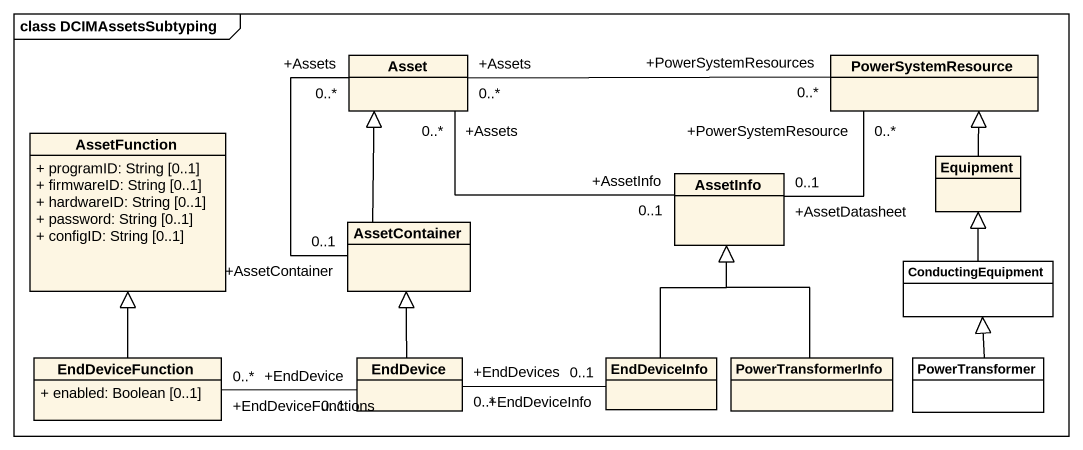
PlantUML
@startuml
mainframe class DCIMAssetsSubtyping
hide circle
hide empty members
skinparam classAttributeIconSize 0
class Asset
class PowerSystemResource
class AssetFunction {
  + programID: String [0..1]
  + firmwareID: String [0..1]
  + hardwareID: String [0..1]
  + password: String [0..1]
  + configID: String [0..1]
}
class AssetInfo
class Equipment
class AssetContainer
class ConductingEquipment #FFFFFF
class EndDeviceFunction {
  + enabled: Boolean [0..1]
}
class EndDevice
class EndDeviceInfo
class PowerTransformerInfo
class PowerTransformer #FFFFFF
Asset "+Assets\n0..*" -right- "+PowerSystemResources\n0..*" PowerSystemResource
Asset "+Assets\n0..*" -right- "+AssetInfo\n0..1" AssetInfo
Asset "+Assets\n0..*" -- "+AssetContainer\n0..1" AssetContainer
AssetInfo "+AssetDatasheet\n0..1" -up- "+PowerSystemResource\n0..*" PowerSystemResource
Equipment -up-|> PowerSystemResource
AssetContainer -up-|> Asset
ConductingEquipment -up-|> Equipment
EndDeviceFunction -up-|> AssetFunction
EndDevice -up-|> AssetContainer
EndDevice "+EndDevice\n0..1" -left- "+EndDeviceFunctions\n0..*" EndDeviceFunction
EndDevice "+EndDevices\n0..*" -right- "+EndDeviceInfo\n0..1" EndDeviceInfo
EndDeviceInfo -up-|> AssetInfo
PowerTransformerInfo -up-|> AssetInfo
PowerTransformer -up-|> ConductingEquipment
@enduml
